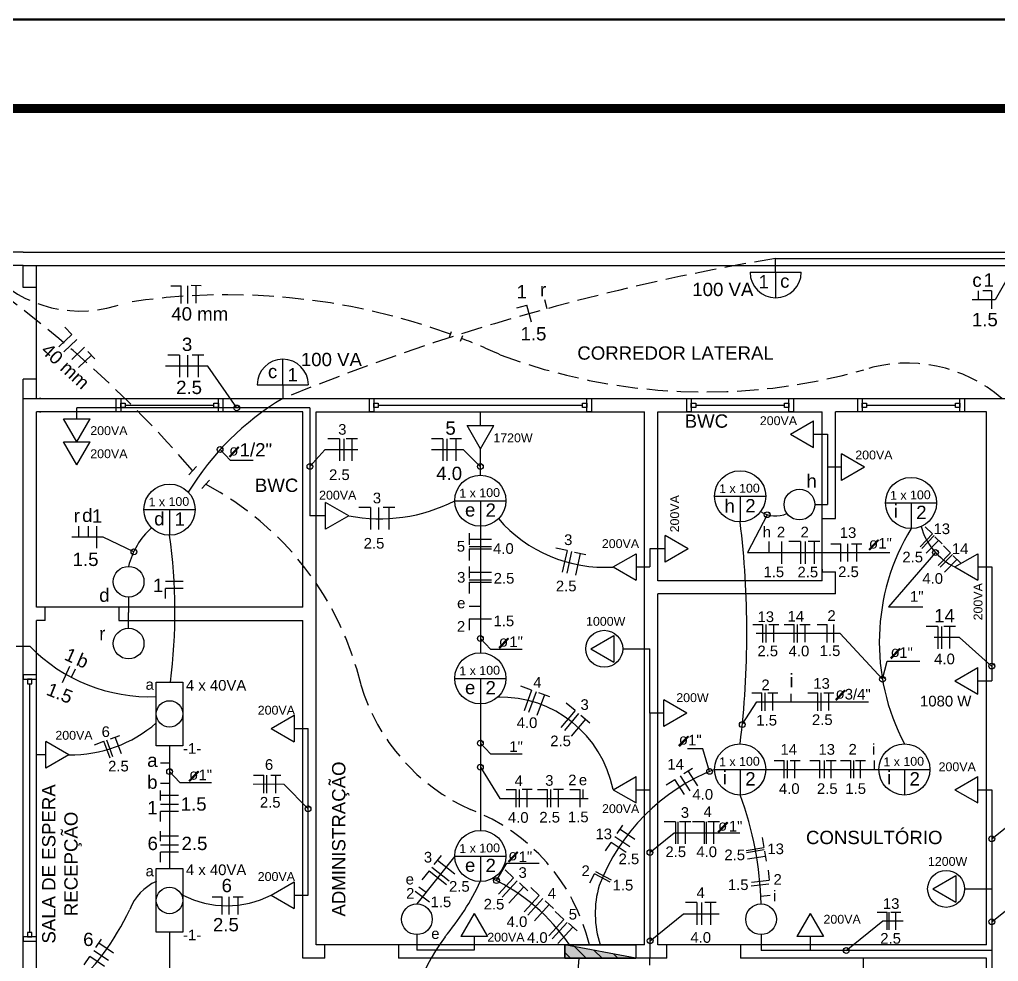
# Model space of a CAD drawing. Header units: millimetres. Extents: x 2676 to 2790, y 20 to 50.
# Drawn here: x 2757.02 to 2768.05, y 39.15 to 49.75 of the extents above; entities that cross this region are included whole.
import ezdxf

# ---------------------------------------------------------------- set-up
doc = ezdxf.new("R2010")
doc.units = ezdxf.units.MM
doc.linetypes.add('ACAD_ISO02W100', pattern=[15, 12, -3])
doc.layers.add('ARQ-FOLHA', color=7, linetype='Continuous', lineweight=50)
doc.layers.add('TESTE', color=6, linetype='Continuous', lineweight=25)
for name, color, linetype in [('BUILDING_ENVELOPE', 7, 'Continuous'), ('CIRCUITO 1', 3, 'Continuous'), ('CIRCUITO 2', 211, 'Continuous'), ('TOMADAS', 250, 'Continuous')]:
    doc.layers.add(name, color=color, linetype=linetype)
doc.styles.get("Standard").update_dxf_attribs({"font": 'arial.ttf', "height": 1.5})
pattern_1 = [(225, (-3.594, 1.3928), (2.0205576, -2.0205576), [])]

# ---------------------------------------------------------------- blocks, each defined once
blk = doc.blocks.new('FOLHA A3')
at = {"layer": 'ARQ-FOLHA'}
blk.add_line((420, 0), (0, 0), dxfattribs=at)
at = {"layer": 'ARQ-FOLHA', "const_width": 1}
blk.add_lwpolyline([(410, -10), (25, -10), (25, -287), (410, -287), (410, -10)], dxfattribs=at)
blk = doc.blocks.new('FI')
at = {"layer": 'TOMADAS', "lineweight": 20}
h = blk.add_hatch(color=30, dxfattribs=at)
h.dxf.hatch_style = 1
h.paths.add_polyline_path([(2744.671, 39.777), (2744.773, 39.886), (2744.765, 39.894), (2744.663, 39.786)])
at = {"layer": 'TOMADAS', "color": 30, "lineweight": 20}
for p, q in [((2744.663, 39.786), (2744.765, 39.894)), ((2744.671, 39.777), (2744.773, 39.886)), ((2744.765, 39.894), (2744.773, 39.886))]:
    blk.add_line(p, q, dxfattribs=at)
at = {"layer": 'CIRCUITO 1', "color": 30}
blk.add_text('o', height=0.12, dxfattribs=at).set_placement((2744.67, 39.797))

msp = doc.modelspace()

# ---------------------------------------------------------------- hatches: boundary and pattern name
h = msp.add_hatch(color=1)
h.dxf.hatch_style = 1
h.paths.add_polyline_path([(2763.963, 39.187), (2763.163, 39.337), (2763.163, 39.187)])
h = msp.add_hatch(color=1)
h.dxf.hatch_style = 1
h.paths.add_polyline_path([(2763.963, 39.187), (2763.163, 39.337), (2763.163, 39.187)])
h = msp.add_hatch(color=1)
h.dxf.hatch_style = 1
h.paths.add_polyline_path([(2763.963, 39.187), (2763.163, 39.337), (2763.163, 39.187)])
h = msp.add_hatch(color=1)
h.dxf.hatch_style = 1
h.paths.add_polyline_path([(2763.963, 39.187), (2763.163, 39.337), (2763.163, 39.187)])
msp.add_hatch(color=1).paths.add_polyline_path([(2763.963, 39.187), (2763.163, 39.337), (2763.163, 39.187)])
at = {"transparency": 33554687}
h = msp.add_hatch(dxfattribs=at)
h.set_pattern_fill('ANSI31', color=1, angle=270)
h.set_pattern_definition([(315, (2759.89263, 44.29036), (0.0883883, 0.0883883), [])])
h.paths.add_polyline_path([(2763.963, 39.187), (2763.163, 39.337), (2763.163, 39.187)])
at = {"layer": 'CIRCUITO 2'}
h = msp.add_hatch(dxfattribs=at)
h.set_pattern_fill('ANSI31', color=211, angle=270)
h.set_pattern_definition([(315, (2762.79991, 57.82021), (0.0883883, 0.0883883), [])])
h.paths.add_polyline_path([(2765.442, 44.213, 1), (2765.442, 44.148, 1)])
at = {"layer": 'TOMADAS'}
h = msp.add_hatch(dxfattribs=at)
h.set_pattern_fill('ANSI31', color=211, angle=270)
h.set_pattern_definition([(315, (2756.82626, 59.02191), (0.0883883, 0.0883883), [])])
h.paths.add_polyline_path([(2759.469, 45.414, 1), (2759.469, 45.349, 1)])
at = {"layer": 'TOMADAS', "linetype": 'Continuous', "transparency": 33554687}
h = msp.add_hatch(dxfattribs=at)
h.set_pattern_fill('ANSI31', color=1, scale=0.9, angle=-180)
h.set_pattern_definition(pattern_1)
h.paths.add_polyline_path([(2762.062, 45.183), (2762.212, 44.923), (2762.362, 45.183)])
at = {"layer": 'TOMADAS'}
h = msp.add_hatch(dxfattribs=at)
h.set_pattern_fill('ANSI31', color=211, angle=270)
h.set_pattern_definition([(315, (2756.63868, 58.55361), (0.0883883, 0.0883883), [])])
h.paths.add_polyline_path([(2759.281, 44.946, 1), (2759.281, 44.881, 1)])
h = msp.add_hatch(dxfattribs=at)
h.set_pattern_fill('ANSI31', color=211, angle=270)
h.set_pattern_definition([(315, (2757.65011, 58.36351), (0.0883883, 0.0883883), [])])
h.paths.add_polyline_path([(2760.293, 44.756, 1), (2760.293, 44.691, 1)])
h = msp.add_hatch(dxfattribs=at)
h.set_pattern_fill('ANSI31', color=211, angle=270)
h.set_pattern_definition([(315, (2759.56921, 58.36351), (0.0883883, 0.0883883), [])])
h.paths.add_polyline_path([(2762.212, 44.756, 1), (2762.212, 44.691, 1)])
h = msp.add_hatch(dxfattribs=at)
h.set_pattern_fill('ANSI31', color=211, angle=270)
h.set_pattern_definition([(315, (2755.66894, 57.4025), (0.0883883, 0.0883883), [])])
h.paths.add_polyline_path([(2758.311, 43.795, 1), (2758.311, 43.73, 1)])
h = msp.add_hatch(dxfattribs=at)
h.set_pattern_fill('ANSI31', color=211, angle=270)
h.set_pattern_definition([(315, (2764.69491, 57.39408), (0.0883883, 0.0883883), [])])
h.paths.add_polyline_path([(2767.337, 43.786, 1), (2767.337, 43.722, 1)])
h = msp.add_hatch(dxfattribs=at)
h.set_pattern_fill('ANSI31', color=211, angle=270)
h.set_pattern_definition([(315, (2759.56921, 56.42656), (0.0883883, 0.0883883), [])])
h.paths.add_polyline_path([(2762.212, 42.819, 1), (2762.212, 42.754, 1)])
at = {"layer": 'TOMADAS', "linetype": 'Continuous', "transparency": 33554687}
h = msp.add_hatch(dxfattribs=at)
h.set_pattern_fill('ANSI31', color=1, scale=0.9, angle=-180)
h.set_pattern_definition(pattern_1)
h.paths.add_polyline_path([(2767.815, 42.16), (2767.815, 42.46), (2767.556, 42.31)])
at = {"layer": 'TOMADAS'}
h = msp.add_hatch(dxfattribs=at)
h.set_pattern_fill('ANSI31', color=211, angle=270)
h.set_pattern_definition([(315, (2765.32852, 56.11574), (0.0883883, 0.0883883), [])])
h.paths.add_polyline_path([(2767.971, 42.508, 1), (2767.971, 42.443, 1)])
h = msp.add_hatch(dxfattribs=at)
h.set_pattern_fill('ANSI31', color=211, angle=270)
h.set_pattern_definition([(315, (2764.09731, 55.96754), (0.0883883, 0.0883883), [])])
h.paths.add_polyline_path([(2766.74, 42.36, 1), (2766.74, 42.295, 1)])
h = msp.add_hatch(dxfattribs=at)
h.set_pattern_fill('ANSI31', color=211, angle=270)
h.set_pattern_definition([(315, (2762.51821, 55.45598), (0.0883883, 0.0883883), [])])
h.paths.add_polyline_path([(2765.161, 41.848, 1), (2765.161, 41.783, 1)])
h = msp.add_hatch(dxfattribs=at)
h.set_pattern_fill('ANSI31', color=211, angle=270)
h.set_pattern_definition([(315, (2759.56921, 55.24724), (0.0883883, 0.0883883), [])])
h.paths.add_polyline_path([(2762.212, 41.64, 1), (2762.212, 41.575, 1)])
at = {"layer": 'TOMADAS', "linetype": 'Continuous', "transparency": 33554687}
h = msp.add_hatch(dxfattribs=at)
h.set_pattern_fill('ANSI31', color=4, angle=-90)
h.set_pattern_definition([(315, (2759.56921, 54.97761), (0.0883883, 0.0883883), [])])
h.paths.add_polyline_path([(2762.244, 41.337, 1), (2762.179, 41.337, 1)])
at = {"layer": 'TOMADAS'}
h = msp.add_hatch(dxfattribs=at)
h.set_pattern_fill('ANSI31', color=211, angle=270)
h.set_pattern_definition([(315, (2756.06921, 54.92749), (0.0883883, 0.0883883), [])])
h.paths.add_polyline_path([(2758.712, 41.32, 1), (2758.712, 41.255, 1)])
h = msp.add_hatch(dxfattribs=at)
h.set_pattern_fill('ANSI31', color=211, angle=270)
h.set_pattern_definition([(315, (2762.15055, 54.92974), (0.0883883, 0.0883883), [])])
h.paths.add_polyline_path([(2764.793, 41.322, 1), (2764.793, 41.257, 1)])
at = {"layer": 'TOMADAS', "linetype": 'Continuous', "transparency": 33554687}
h = msp.add_hatch(dxfattribs=at)
h.set_pattern_fill('ANSI31', color=4, angle=-90)
h.set_pattern_definition([(315, (2757.62911, 54.50832), (0.0883883, 0.0883883), [])])
h.paths.add_polyline_path([(2760.304, 40.868, 1), (2760.239, 40.868, 1)])
at = {"layer": 'TOMADAS'}
h = msp.add_hatch(dxfattribs=at)
h.set_pattern_fill('ANSI31', color=211, angle=270)
h.set_pattern_definition([(315, (2765.32852, 54.17088), (0.0883883, 0.0883883), [])])
h.paths.add_polyline_path([(2767.971, 40.563, 1), (2767.971, 40.498, 1)])
h = msp.add_hatch(dxfattribs=at)
h.set_pattern_fill('ANSI31', color=211, angle=270)
h.set_pattern_definition([(315, (2761.47852, 54.01672), (0.0883883, 0.0883883), [])])
h.paths.add_polyline_path([(2764.121, 40.409, 1), (2764.121, 40.344, 1)])
h = msp.add_hatch(dxfattribs=at)
h.set_pattern_fill('ANSI31', color=211, angle=270)
h.set_pattern_definition([(315, (2759.75191, 53.69993), (0.0883883, 0.0883883), [])])
h.paths.add_polyline_path([(2762.394, 40.092, 1), (2762.394, 40.027, 1)])
h = msp.add_hatch(dxfattribs=at)
h.set_pattern_fill('ANSI31', color=211, angle=270)
h.set_pattern_definition([(315, (2765.32852, 53.23703), (0.0883883, 0.0883883), [])])
h.paths.add_polyline_path([(2767.971, 39.629, 1), (2767.971, 39.564, 1)])
h = msp.add_hatch(dxfattribs=at)
h.set_pattern_fill('ANSI31', color=211, angle=270)
h.set_pattern_definition([(315, (2761.48104, 53.02329), (0.0883883, 0.0883883), [])])
h.paths.add_polyline_path([(2764.124, 39.416, 1), (2764.124, 39.351, 1)])
h = msp.add_hatch(dxfattribs=at)
h.set_pattern_fill('ANSI31', color=211, angle=270)
h.set_pattern_definition([(315, (2763.69061, 52.91306), (0.0883883, 0.0883883), [])])
h.paths.add_polyline_path([(2766.333, 39.305, 1), (2766.333, 39.24, 1)])

# ---------------------------------------------------------------- linework, layer by layer
for p, q in [((2757.062, 47.137), (2751.062, 47.137)), ((2757.062, 46.987), (2756.846, 46.987)), ((2757.062, 46.737), (2757.062, 46.987)), ((2757.212, 45.487), (2757.212, 46.987)), ((2757.212, 46.737), (2757.062, 46.737)), ((2757.062, 34.547), (2757.062, 45.707)), ((2757.212, 45.707), (2757.062, 45.707)), ((2757.212, 43.137), (2757.212, 45.337)), ((2760.212, 45.337), (2757.212, 45.337)), ((2758.212, 45.412), (2759.212, 45.412)), ((2760.212, 43.137), (2760.212, 45.337)), ((2760.362, 45.337), (2764.062, 45.337)), ((2761.062, 45.412), (2763.362, 45.412)), ((2764.212, 45.337), (2766.062, 45.337)), ((2764.637, 45.412), (2765.637, 45.412)), ((2766.562, 45.412), (2767.562, 45.412)), ((2766.061, 44.137), (2766.212, 44.138)), ((2766.062, 43.568), (2766.062, 43.537)), ((2766.062, 43.537), (2766.212, 43.537)), ((2757.311, 42.987), (2757.311, 43.137)), ((2758.141, 43.137), (2758.141, 42.987)), ((2757.212, 30.387), (2757.212, 42.987)), ((2758.141, 42.987), (2760.212, 42.987)), ((2757.137, 39.477), (2757.137, 42.277)), ((2760.461, 39.187), (2760.461, 39.337)), ((2761.291, 39.337), (2761.291, 39.187)), ((2763.963, 39.187), (2763.163, 39.337)), ((2763.163, 39.337), (2763.163, 39.187)), ((2764.311, 39.187), (2764.311, 39.337)), ((2765.141, 39.337), (2765.141, 39.187)), ((2763.163, 39.187), (2763.163, 39.187)), ((2763.163, 39.187), (2763.963, 39.187))]:
    msp.add_line(p, q)
for points in [[(2758.112, 45.487), (2758.162, 45.487), (2758.162, 45.337), (2758.112, 45.337)], [(2758.162, 45.437), (2758.212, 45.437), (2758.212, 45.387), (2758.162, 45.387)], [(2759.212, 45.437), (2759.262, 45.437), (2759.262, 45.387), (2759.212, 45.387)], [(2759.262, 45.487), (2759.312, 45.487), (2759.312, 45.337), (2759.262, 45.337)], [(2760.962, 45.487), (2761.012, 45.487), (2761.012, 45.337), (2760.962, 45.337)], [(2761.012, 45.437), (2761.062, 45.437), (2761.062, 45.387), (2761.012, 45.387)], [(2763.362, 45.437), (2763.412, 45.437), (2763.412, 45.387), (2763.362, 45.387)], [(2763.412, 45.487), (2763.462, 45.487), (2763.462, 45.337), (2763.412, 45.337)], [(2764.537, 45.487), (2764.587, 45.487), (2764.587, 45.337), (2764.537, 45.337)], [(2764.587, 45.437), (2764.637, 45.437), (2764.637, 45.387), (2764.587, 45.387)], [(2765.637, 45.437), (2765.687, 45.437), (2765.687, 45.387), (2765.637, 45.387)], [(2765.687, 45.487), (2765.737, 45.487), (2765.737, 45.337), (2765.687, 45.337)], [(2766.462, 45.487), (2766.512, 45.487), (2766.512, 45.337), (2766.462, 45.337)], [(2766.512, 45.437), (2766.562, 45.437), (2766.562, 45.387), (2766.512, 45.387)], [(2767.562, 45.437), (2767.612, 45.437), (2767.612, 45.387), (2767.562, 45.387)], [(2767.612, 45.487), (2767.662, 45.487), (2767.662, 45.337), (2767.612, 45.337)], [(2757.212, 42.327), (2757.212, 42.377), (2757.062, 42.377), (2757.062, 42.327)], [(2757.162, 42.277), (2757.162, 42.327), (2757.112, 42.327), (2757.112, 42.277)], [(2757.162, 39.427), (2757.162, 39.477), (2757.112, 39.477), (2757.112, 39.427)], [(2757.212, 39.377), (2757.212, 39.427), (2757.062, 39.427), (2757.062, 39.377)], [(2763.963, 39.337), (2763.963, 39.187), (2763.163, 39.187), (2763.163, 39.337)]]:
    msp.add_lwpolyline(points, close=True)
at = {"layer": 'BUILDING_ENVELOPE', "color": 7, "linetype": 'Continuous'}
for p, q in [((2757.062, 47.137), (2774.012, 47.137)), ((2757.062, 46.987), (2773.862, 46.987)), ((2757.062, 45.487), (2772.362, 45.487)), ((2757.262, 45.487), (2757.247, 45.487)), ((2757.247, 45.337), (2757.262, 45.337)), ((2760.362, 39.337), (2760.362, 45.337)), ((2764.062, 39.337), (2764.062, 45.337)), ((2764.212, 43.437), (2764.212, 45.337)), ((2766.062, 43.437), (2766.062, 45.337)), ((2766.212, 44.138), (2766.212, 45.337)), ((2767.912, 45.337), (2766.212, 45.337)), ((2767.912, 39.337), (2767.912, 45.337)), ((2766.062, 43.437), (2764.212, 43.437)), ((2766.212, 43.287), (2766.212, 43.537)), ((2764.212, 39.337), (2764.212, 43.287)), ((2766.212, 43.287), (2764.212, 43.287)), ((2760.212, 43.137), (2757.212, 43.137)), ((2757.311, 42.987), (2757.212, 42.987)), ((2760.212, 39.187), (2760.212, 42.987)), ((2764.062, 39.337), (2760.362, 39.337)), ((2767.912, 39.337), (2764.212, 39.337)), ((2760.461, 39.187), (2760.212, 39.187)), ((2764.311, 39.187), (2761.291, 39.187)), ((2767.912, 39.187), (2765.141, 39.187)), ((2767.912, 38.567), (2767.912, 39.187))]:
    msp.add_line(p, q, dxfattribs=at)
at = {"layer": 'CIRCUITO 1', "color": 240, "linetype": 'Continuous', "ltscale": 0.02}
for p, q in [((2765.537, 46.91), (2765.537, 47.065)), ((2765.537, 47.065), (2773.939, 47.065)), ((2757.668, 45.26), (2757.668, 45.382)), ((2760.293, 45.382), (2757.668, 45.382)), ((2760.293, 45.382), (2760.293, 44.168)), ((2762.212, 45.183), (2762.212, 45.337)), ((2765.965, 45.085), (2766.121, 45.085)), ((2766.121, 45.085), (2766.121, 44.294)), ((2762.212, 44.625), (2762.212, 44.923)), ((2766.277, 44.714), (2766.121, 44.714)), ((2765.979, 44.294), (2766.121, 44.294)), ((2760.469, 44.168), (2760.293, 44.168)), ((2762.212, 44.05), (2762.212, 42.625)), ((2764.121, 43.795), (2764.121, 43.591)), ((2764.292, 43.795), (2764.121, 43.795)), ((2763.965, 43.591), (2764.121, 43.591)), ((2767.815, 43.591), (2767.971, 43.591)), ((2756.984, 42.699), (2757.139, 42.699)), ((2763.815, 42.67), (2764.121, 42.67)), ((2764.121, 41.945), (2764.121, 42.67)), ((2762.212, 42.05), (2762.212, 40.625)), ((2764.121, 41.945), (2764.121, 39.723)), ((2764.277, 41.945), (2764.121, 41.945)), ((2760.116, 41.771), (2760.272, 41.771)), ((2760.272, 39.898), (2760.272, 41.771)), ((2758.712, 41.579), (2758.712, 40.196)), ((2757.319, 41.477), (2757.212, 41.477)), ((2765.424, 41.312), (2766.699, 41.312)), ((2763.965, 41.084), (2764.121, 41.084)), ((2767.815, 41.084), (2767.971, 41.084)), ((2761.924, 40.337), (2761.497, 39.798)), ((2760.116, 39.898), (2760.272, 39.898)), ((2764.121, 39.723), (2764.121, 39.187)), ((2758.712, 39.479), (2758.712, 38.096)), ((2761.497, 39.452), (2761.497, 39.277)), ((2762.143, 39.432), (2762.143, 39.277)), ((2765.373, 39.452), (2765.373, 39.273)), ((2765.926, 39.432), (2765.926, 39.273)), ((2762.143, 39.277), (2761.497, 39.277)), ((2767.971, 39.273), (2767.971, 38.872)), ((2764.121, 39.11), (2764.121, 39.187))]:
    msp.add_line(p, q, dxfattribs=at)
at = {"layer": 'CIRCUITO 1', "color": 15}
for p, q in [((2768.277, 47.065), (2768.008, 46.598)), ((2768.008, 46.598), (2767.751, 46.598)), ((2765.442, 44.18), (2765.22, 43.753)), ((2765.22, 43.753), (2766.823, 43.753))]:
    msp.add_line(p, q, dxfattribs=at)
at = {"layer": 'CIRCUITO 1', "color": 4}
for p, q in [((2765.249, 46.91), (2765.824, 46.91)), ((2765.537, 46.91), (2765.537, 46.623)), ((2759.987, 45.642), (2759.987, 45.93)), ((2759.699, 45.642), (2760.274, 45.642)), ((2758.424, 44.237), (2758.999, 44.237)), ((2758.712, 44.237), (2758.712, 43.95))]:
    msp.add_line(p, q, dxfattribs=at)
at = {"layer": 'CIRCUITO 1', "color": 7}
for p, q in [((2758.728, 46.758), (2758.841, 46.758)), ((2758.841, 46.556), (2758.841, 46.758)), ((2758.918, 46.556), (2758.918, 46.757)), ((2758.955, 46.763), (2759.069, 46.762)), ((2759.012, 46.561), (2759.012, 46.763)), ((2767.819, 46.7), (2767.819, 46.598)), ((2767.969, 46.699), (2767.872, 46.699)), ((2767.969, 46.699), (2767.969, 46.498)), ((2762.624, 46.509), (2762.734, 46.54)), ((2762.787, 46.346), (2762.734, 46.54)), ((2762.965, 46.499), (2762.938, 46.597)), ((2757.467, 46.07), (2757.612, 46.209)), ((2757.533, 46.291), (2757.612, 46.209)), ((2757.521, 46.014), (2757.666, 46.154)), ((2757.61, 45.926), (2757.755, 46.066)), ((2757.687, 45.836), (2757.832, 45.976)), ((2757.793, 46.017), (2757.871, 45.935)), ((2759.987, 45.642), (2759.987, 45.487)), ((2767.222, 44.043), (2767.303, 43.964)), ((2767.163, 43.819), (2767.303, 43.964)), ((2767.184, 43.801), (2767.324, 43.945)), ((2767.232, 43.746), (2767.372, 43.89)), ((2767.331, 43.93), (2767.413, 43.851)), ((2766.158, 43.853), (2766.271, 43.853)), ((2766.271, 43.652), (2766.271, 43.853)), ((2766.349, 43.652), (2766.349, 43.853)), ((2766.393, 43.853), (2766.506, 43.853)), ((2766.45, 43.652), (2766.45, 43.853)), ((2767.427, 43.83), (2767.508, 43.751)), ((2767.368, 43.607), (2767.508, 43.751)), ((2767.389, 43.588), (2767.53, 43.733)), ((2767.437, 43.533), (2767.577, 43.677)), ((2767.536, 43.717), (2767.618, 43.638)), ((2758.867, 43.426), (2758.665, 43.426)), ((2758.867, 43.349), (2758.665, 43.349)), ((2758.665, 43.235), (2758.665, 43.349)), ((2758.251, 43.252), (2758.251, 43.077)), ((2762.212, 43.145), (2762.087, 43.145)), ((2758.251, 42.902), (2758.251, 43.077)), ((2765.28, 42.943), (2765.394, 42.943)), ((2765.394, 42.742), (2765.394, 42.943)), ((2765.431, 42.742), (2765.431, 42.943)), ((2765.459, 42.945), (2765.573, 42.945)), ((2765.516, 42.744), (2765.516, 42.945)), ((2765.632, 42.943), (2765.746, 42.943)), ((2765.746, 42.742), (2765.746, 42.943)), ((2765.783, 42.742), (2765.783, 42.943)), ((2765.811, 42.945), (2765.925, 42.945)), ((2765.868, 42.744), (2765.868, 42.945)), ((2766.003, 42.943), (2766.117, 42.943)), ((2766.117, 42.742), (2766.117, 42.943)), ((2766.194, 42.742), (2766.194, 42.943)), ((2757.508, 42.29), (2757.588, 42.474)), ((2757.609, 42.349), (2757.651, 42.446)), ((2765.269, 42.173), (2765.382, 42.173)), ((2765.382, 41.972), (2765.382, 42.173)), ((2765.419, 41.972), (2765.419, 42.173)), ((2765.448, 42.175), (2765.561, 42.175)), ((2765.504, 41.974), (2765.504, 42.175)), ((2765.712, 42.072), (2765.712, 42.164)), ((2765.901, 42.173), (2766.014, 42.173)), ((2766.014, 41.972), (2766.014, 42.173)), ((2766.051, 41.972), (2766.051, 42.173)), ((2766.08, 42.175), (2766.193, 42.175)), ((2766.136, 41.974), (2766.136, 42.175)), ((2758.046, 41.656), (2758.153, 41.695)), ((2758.169, 41.487), (2758.1, 41.676)), ((2757.866, 41.589), (2757.973, 41.629)), ((2758.043, 41.44), (2757.973, 41.629)), ((2758.075, 41.452), (2758.005, 41.641)), ((2758.712, 41.382), (2758.611, 41.382)), ((2765.52, 41.413), (2765.634, 41.413)), ((2765.634, 41.212), (2765.634, 41.413)), ((2765.669, 41.212), (2765.669, 41.413)), ((2765.699, 41.413), (2765.812, 41.413)), ((2765.755, 41.212), (2765.755, 41.413)), ((2765.922, 41.413), (2766.036, 41.413)), ((2766.036, 41.212), (2766.036, 41.413)), ((2766.087, 41.212), (2766.087, 41.413)), ((2766.105, 41.413), (2766.218, 41.413)), ((2766.162, 41.212), (2766.162, 41.413)), ((2766.269, 41.413), (2766.383, 41.413)), ((2766.383, 41.212), (2766.383, 41.413)), ((2766.418, 41.212), (2766.418, 41.413)), ((2766.436, 41.413), (2766.55, 41.413)), ((2766.493, 41.212), (2766.493, 41.413)), ((2766.651, 41.312), (2766.651, 41.413)), ((2759.659, 41.248), (2759.773, 41.248)), ((2759.773, 41.046), (2759.773, 41.248)), ((2759.807, 41.046), (2759.807, 41.248)), ((2759.851, 41.248), (2759.965, 41.248)), ((2759.908, 41.046), (2759.908, 41.248)), ((2764.575, 41.072), (2764.467, 41.241)), ((2764.504, 41.265), (2764.6, 41.326)), ((2764.66, 41.126), (2764.552, 41.296)), ((2758.712, 41.152), (2758.611, 41.152)), ((2764.306, 41.139), (2764.402, 41.2)), ((2764.51, 41.03), (2764.402, 41.2)), ((2758.611, 40.961), (2758.611, 41.075)), ((2758.812, 41.018), (2758.611, 41.018)), ((2762.503, 41.087), (2762.616, 41.087)), ((2762.616, 40.886), (2762.616, 41.087)), ((2762.653, 40.886), (2762.653, 41.087)), ((2762.682, 41.089), (2762.795, 41.089)), ((2762.739, 40.888), (2762.739, 41.089)), ((2762.855, 41.087), (2762.968, 41.087)), ((2762.968, 40.886), (2762.968, 41.087)), ((2763.005, 40.886), (2763.005, 41.087)), ((2763.034, 41.089), (2763.147, 41.089)), ((2763.09, 40.888), (2763.09, 41.089)), ((2763.22, 41.087), (2763.334, 41.087)), ((2763.334, 40.886), (2763.334, 41.087)), ((2763.371, 40.986), (2763.371, 41.087)), ((2758.812, 40.917), (2758.611, 40.917)), ((2758.812, 40.84), (2758.611, 40.84)), ((2758.611, 40.726), (2758.611, 40.84)), ((2763.753, 40.589), (2763.817, 40.683)), ((2758.611, 40.503), (2758.611, 40.617)), ((2763.952, 40.523), (2763.785, 40.636)), ((2758.812, 40.56), (2758.611, 40.56)), ((2758.812, 40.459), (2758.611, 40.459)), ((2763.622, 40.394), (2763.685, 40.488)), ((2763.852, 40.376), (2763.685, 40.488)), ((2763.895, 40.44), (2763.728, 40.552)), ((2765.387, 40.544), (2765.405, 40.432)), ((2758.812, 40.382), (2758.611, 40.382)), ((2758.611, 40.268), (2758.611, 40.382)), ((2765.206, 40.4), (2765.405, 40.432)), ((2765.21, 40.378), (2765.408, 40.41)), ((2765.411, 40.392), (2765.429, 40.28)), ((2765.221, 40.304), (2765.42, 40.336)), ((2763.444, 40.037), (2763.497, 40.137)), ((2763.675, 40.041), (2763.497, 40.137)), ((2763.69, 40.064), (2763.513, 40.159)), ((2765.453, 40.176), (2765.466, 40.064)), ((2765.262, 40.003), (2765.462, 40.024)), ((2765.265, 40.042), (2765.466, 40.064)), ((2761.641, 39.818), (2761.479, 39.936)), ((2761.6, 39.927), (2761.518, 39.987)), ((2759.192, 39.878), (2759.306, 39.878)), ((2759.306, 39.677), (2759.306, 39.878)), ((2759.383, 39.677), (2759.383, 39.878)), ((2759.427, 39.878), (2759.54, 39.878)), ((2759.484, 39.677), (2759.484, 39.878)), ((2765.37, 39.884), (2765.477, 39.896)), ((2766.68, 39.706), (2766.793, 39.706)), ((2766.793, 39.505), (2766.793, 39.706)), ((2766.815, 39.505), (2766.815, 39.706)), ((2766.833, 39.706), (2766.947, 39.706)), ((2766.89, 39.505), (2766.89, 39.706)), ((2757.883, 39.308), (2757.946, 39.402)), ((2758.081, 39.242), (2757.915, 39.355)), ((2758.025, 39.159), (2757.858, 39.271)), ((2757.751, 39.113), (2757.815, 39.207)), ((2757.981, 39.095), (2757.815, 39.207))]:
    msp.add_line(p, q, dxfattribs=at)
at = {"layer": 'CIRCUITO 1', "color": 40, "linetype": 'ACAD_ISO02W100', "ltscale": 0.02}
for p, q in [((2761.863, 46.18), (2761.886, 46.244)), ((2761.989, 46.132), (2762.013, 46.197)), ((2758.928, 44.629), (2759.016, 44.722)), ((2759.074, 44.475), (2759.162, 44.567))]:
    msp.add_line(p, q, dxfattribs=at)
at = {"layer": 'CIRCUITO 1', "color": 6, "linetype": 'Continuous', "ltscale": 0.02}
msp.add_line((2767.815, 42.31), (2767.971, 42.31), dxfattribs=at)
at = {"layer": 'CIRCUITO 1', "color": 240, "linetype": 'Continuous', "ltscale": 0.02}
for points in [[(2767.971, 43.591), (2767.971, 42.31)], [(2767.971, 41.084), (2767.971, 39.273), (2765.373, 39.273)]]:
    msp.add_lwpolyline(points, dxfattribs=at)
at = {"layer": 'CIRCUITO 1', "color": 4}
for centre, radius in [((2758.712, 44.237), 0.288), ((2758.251, 43.425), 0.173), ((2758.251, 42.729), 0.173)]:
    msp.add_circle(centre, radius, dxfattribs=at)
at = {"layer": 'CIRCUITO 1', "color": 40, "linetype": 'ACAD_ISO02W100', "ltscale": 0.02}
for centre, radius, start, end in [((2749.188, 36.277), 12.894, 40.6461, 55.7216), ((2757.708, 47.876), 1.404, 222.3161, 290.9407), ((2759.362, 39.333), 7.323, 69.9398, 99.0571), ((2759.362, 39.333), 7.323, 65.1973, 68.8805), ((2764.741, 52.108), 6.547, 249.3716, 285.8513), ((2767.019, 44.259), 1.627, 49.0485, 107.5189), ((2757.501, 41.462), 3.461, 13.3841, 62.1354), ((2763.013, 42.908), 2.241, 196.7364, 245.9928), ((2761.324, 38.829), 2.176, 13.5235, 69.0511)]:
    msp.add_arc(centre, radius, start, end, dxfattribs=at)
at = {"layer": 'CIRCUITO 1', "color": 4}
for centre, start, end in [((2765.537, 46.91), 180, 0), ((2759.987, 45.642), 0, 180)]:
    msp.add_arc(centre, 0.288, start, end, dxfattribs=at)
at = {"layer": 'CIRCUITO 1', "color": 240, "linetype": 'Continuous', "ltscale": 0.02}
for centre, radius, start, end in [((2761.538, 42.86), 3.051, 120.5597, 148.9788), ((2761.081, 45.981), 1.847, 259.0128, 297.1499), ((2765.536, 44.472), 0.307, 236.6431, 294.7088), ((2763.611, 45.167), 1.579, 220.799, 273.4324), ((2754.883, 42.85), 10.33, 353.0502, 6.9498), ((2759.091, 43.394), 0.865, 132.3361, 166.3861), ((2769.168, 42.746), 2.464, 148.739, 207.7178), ((2767.869, 44.238), 0.719, 195.2776, 244.1443), ((2752.599, 43.087), 6.173, 352.6335, 8.0308), ((2758.489, 44.016), 1.886, 224.2971, 272.2666), ((2762.439, 40.834), 1.292, 11.1802, 91.4712), ((2757.602, 42.941), 1.464, 269.0932, 311.0245), ((2765.685, 39.184), 2.287, 111.44, 158.9247), ((2761.668, 39.721), 3.706, 1.1925, 20.6021), ((2758.793, 39.534), 0.566, 113.9488, 159.2758), ((2759.631, 41.262), 2.851, 319.9402, 334.8409), ((2761.39, 38.086), 2.214, 34.4039, 64.4065), ((2764.626, 39.69), 1.121, 163.6414, 198.3536), ((2759.358, 40.863), 1.086, 242.7352, 297.3034), ((2755.568, 41.016), 2.985, 312.3582, 334.564), ((2763.447, 38.193), 2.047, 142.9233, 185.1858), ((2764.758, 38.986), 1.45, 172.0089, 229.8149)]:
    msp.add_arc(centre, radius, start, end, dxfattribs=at)
at = {"layer": 'CIRCUITO 2', "color": 4}
for p, q in [((2761.924, 44.337), (2762.499, 44.337)), ((2762.212, 44.337), (2762.212, 44.05)), ((2764.849, 44.387), (2765.424, 44.387)), ((2766.774, 44.312), (2767.349, 44.312)), ((2767.062, 44.312), (2767.062, 44.025)), ((2761.924, 42.337), (2762.499, 42.337)), ((2762.212, 42.337), (2762.212, 42.05)), ((2764.849, 41.312), (2765.424, 41.312)), ((2765.137, 41.312), (2765.137, 41.025)), ((2766.699, 41.312), (2767.274, 41.312)), ((2766.987, 41.312), (2766.987, 41.025)), ((2761.924, 40.337), (2762.499, 40.337)), ((2762.212, 40.337), (2762.212, 40.05))]:
    msp.add_line(p, q, dxfattribs=at)
at = {"layer": 'CIRCUITO 2', "color": 7}
msp.add_line((2765.137, 44.387), (2765.137, 44.1), dxfattribs=at)
at = {"layer": 'CIRCUITO 2', "color": 4}
for centre, radius in [((2765.137, 44.387), 0.288), ((2762.212, 44.337), 0.288), ((2767.062, 44.312), 0.288), ((2762.212, 42.337), 0.288), ((2765.137, 41.312), 0.288), ((2766.987, 41.312), 0.288), ((2762.212, 40.337), 0.288), ((2761.497, 39.625), 0.173), ((2765.373, 39.625), 0.173)]:
    msp.add_circle(centre, radius, dxfattribs=at)
at = {"layer": 'CIRCUITO 2', "color": 7}
msp.add_circle((2765.805, 44.294), 0.173, dxfattribs=at)
at = {"layer": 'CIRCUITO 2', "color": 211}
msp.add_circle((2765.442, 44.18), 0.0325, dxfattribs=at)
at = {"layer": 'TESTE', "color": 240, "linetype": 'ACAD_ISO02W100', "ltscale": 0.02}
msp.add_arc((2769.825, 21.423), 25.998, 99.4936, 112.2357, dxfattribs=at)
at = {"layer": 'TOMADAS', "color": 7}
for p, q in [((2758.824, 45.977), (2758.694, 45.977)), ((2758.824, 45.977), (2758.824, 45.727)), ((2758.913, 45.977), (2758.913, 45.727)), ((2759.098, 45.977), (2758.968, 45.977)), ((2759.033, 45.977), (2759.033, 45.728)), ((2760.626, 45.034), (2760.495, 45.034)), ((2760.626, 45.034), (2760.626, 44.785)), ((2760.674, 45.034), (2760.674, 44.785)), ((2760.83, 45.034), (2760.7, 45.034)), ((2760.765, 45.034), (2760.765, 44.785)), ((2761.791, 45.034), (2761.661, 45.034)), ((2761.791, 45.034), (2761.791, 44.785)), ((2761.833, 45.034), (2761.833, 44.785)), ((2761.999, 45.034), (2761.868, 45.034)), ((2761.934, 45.034), (2761.934, 44.785)), ((2760.974, 44.262), (2760.844, 44.262)), ((2760.974, 44.262), (2760.974, 44.012)), ((2761.064, 44.262), (2761.064, 44.012)), ((2761.248, 44.262), (2761.118, 44.262)), ((2761.183, 44.262), (2761.183, 44.012)), ((2757.687, 44.051), (2757.687, 43.926)), ((2757.795, 44.051), (2757.795, 43.926)), ((2757.888, 44.051), (2757.888, 43.802)), ((2762.087, 43.972), (2762.087, 43.841)), ((2762.087, 43.906), (2762.336, 43.906)), ((2765.459, 43.878), (2765.459, 43.753)), ((2765.602, 43.878), (2765.602, 43.628)), ((2765.817, 43.878), (2765.686, 43.878)), ((2765.817, 43.878), (2765.817, 43.628)), ((2765.869, 43.878), (2765.869, 43.628)), ((2766.035, 43.878), (2765.904, 43.878)), ((2765.97, 43.878), (2765.97, 43.628)), ((2762.087, 43.821), (2762.337, 43.821)), ((2762.087, 43.796), (2762.087, 43.665)), ((2762.087, 43.796), (2762.337, 43.796)), ((2763.188, 43.775), (2763.061, 43.804)), ((2763.188, 43.775), (2763.133, 43.532)), ((2763.239, 43.764), (2763.185, 43.52)), ((2763.401, 43.728), (2763.273, 43.756)), ((2763.337, 43.742), (2763.282, 43.499)), ((2762.087, 43.597), (2762.087, 43.466)), ((2762.087, 43.532), (2762.336, 43.532)), ((2762.087, 43.446), (2762.337, 43.446)), ((2762.087, 43.421), (2762.087, 43.291)), ((2762.087, 43.421), (2762.337, 43.421)), ((2762.087, 43.008), (2762.087, 42.878)), ((2762.087, 43.008), (2762.337, 43.008)), ((2767.362, 42.921), (2767.232, 42.921)), ((2767.362, 42.921), (2767.362, 42.671)), ((2767.406, 42.921), (2767.406, 42.671)), ((2767.561, 42.921), (2767.431, 42.921)), ((2767.496, 42.921), (2767.496, 42.672)), ((2762.789, 42.205), (2762.666, 42.25)), ((2762.789, 42.205), (2762.704, 41.971)), ((2762.839, 42.187), (2762.754, 41.953)), ((2762.933, 42.153), (2762.848, 41.919)), ((2762.994, 42.131), (2762.872, 42.176)), ((2763.278, 41.974), (2763.178, 42.058)), ((2763.278, 41.974), (2763.117, 41.783)), ((2763.318, 41.94), (2763.158, 41.749)), ((2763.445, 41.834), (2763.345, 41.918)), ((2763.395, 41.876), (2763.235, 41.685)), ((2764.411, 40.723), (2764.28, 40.723)), ((2764.411, 40.723), (2764.411, 40.474)), ((2764.435, 40.723), (2764.435, 40.474)), ((2764.583, 40.723), (2764.453, 40.723)), ((2764.518, 40.723), (2764.518, 40.474)), ((2764.731, 40.723), (2764.6, 40.723)), ((2764.731, 40.723), (2764.731, 40.474)), ((2764.755, 40.723), (2764.755, 40.474)), ((2764.903, 40.723), (2764.772, 40.723)), ((2764.838, 40.723), (2764.838, 40.474)), ((2761.769, 40.342), (2761.688, 40.24)), ((2761.728, 40.291), (2761.924, 40.137)), ((2761.634, 40.171), (2761.553, 40.069)), ((2761.634, 40.171), (2761.829, 40.017)), ((2761.666, 40.213), (2761.862, 40.058)), ((2762.587, 40.093), (2762.491, 40.181)), ((2762.587, 40.093), (2762.418, 39.909)), ((2762.626, 40.057), (2762.457, 39.873)), ((2762.748, 39.945), (2762.652, 40.034)), ((2762.7, 39.989), (2762.531, 39.806)), ((2762.875, 39.893), (2762.779, 39.981)), ((2762.875, 39.893), (2762.707, 39.709)), ((2762.914, 39.857), (2762.746, 39.673)), ((2763.036, 39.746), (2762.94, 39.834)), ((2764.651, 39.812), (2764.521, 39.812)), ((2764.651, 39.812), (2764.651, 39.563)), ((2764.704, 39.812), (2764.704, 39.563)), ((2764.869, 39.813), (2764.739, 39.813)), ((2764.804, 39.813), (2764.804, 39.563)), ((2762.988, 39.79), (2762.82, 39.606)), ((2763.152, 39.624), (2763.056, 39.712)), ((2763.152, 39.624), (2762.983, 39.44)), ((2763.191, 39.588), (2763.022, 39.404)), ((2763.301, 39.493), (2763.204, 39.581)), ((2763.252, 39.537), (2763.084, 39.353))]:
    msp.add_line(p, q, dxfattribs=at)
at = {"layer": 'TOMADAS', "color": 15}
for p, q in [((2759.142, 45.852), (2758.668, 45.852)), ((2759.469, 45.382), (2759.142, 45.852)), ((2759.281, 44.914), (2759.396, 44.792)), ((2760.293, 44.723), (2760.46, 44.909)), ((2760.832, 44.909), (2760.46, 44.909)), ((2762.021, 44.909), (2761.66, 44.909)), ((2762.209, 44.724), (2762.021, 44.909)), ((2759.396, 44.792), (2759.653, 44.792)), ((2757.963, 43.926), (2757.613, 43.926)), ((2758.309, 43.763), (2757.963, 43.926)), ((2767.337, 43.754), (2766.808, 43.144)), ((2766.808, 43.144), (2767.196, 43.144)), ((2762.212, 42.786), (2762.327, 42.665)), ((2766.265, 42.842), (2765.318, 42.842)), ((2766.74, 42.327), (2766.265, 42.842)), ((2767.609, 42.796), (2767.322, 42.796)), ((2767.969, 42.476), (2767.609, 42.796)), ((2762.327, 42.665), (2762.683, 42.665)), ((2766.74, 42.327), (2766.793, 42.529)), ((2766.793, 42.529), (2767.161, 42.529)), ((2765.161, 41.816), (2765.327, 42.072)), ((2765.327, 42.072), (2766.584, 42.072)), ((2762.212, 41.607), (2762.327, 41.486)), ((2762.327, 41.486), (2762.683, 41.486)), ((2764.716, 41.545), (2764.543, 41.545)), ((2764.793, 41.29), (2764.716, 41.545)), ((2762.212, 41.337), (2762.433, 40.986)), ((2758.712, 41.287), (2758.827, 41.166)), ((2758.827, 41.166), (2759.183, 41.166)), ((2762.433, 40.986), (2763.425, 40.986)), ((2767.971, 40.531), (2768.383, 40.864)), ((2764.121, 40.377), (2764.395, 40.598)), ((2764.395, 40.598), (2765.134, 40.598)), ((2762.394, 40.06), (2762.509, 40.256)), ((2762.509, 40.256), (2762.874, 40.256)), ((2767.971, 39.597), (2768.383, 39.93)), ((2764.124, 39.383), (2764.5, 39.688)), ((2764.5, 39.688), (2764.902, 39.688)), ((2766.333, 39.273), (2766.745, 39.606)), ((2766.745, 39.606), (2766.973, 39.606))]:
    msp.add_line(p, q, dxfattribs=at)
at = {"layer": 'TOMADAS', "color": 4, "linetype": 'Continuous'}
for p, q in [((2757.518, 45.26), (2757.818, 45.26)), ((2757.668, 45), (2757.518, 45.26)), ((2757.668, 45), (2757.818, 45.26)), ((2765.706, 45.085), (2765.965, 45.235)), ((2765.965, 44.935), (2765.965, 45.235)), ((2762.062, 45.183), (2762.362, 45.183)), ((2762.212, 44.923), (2762.062, 45.183)), ((2762.212, 44.923), (2762.362, 45.183)), ((2765.706, 45.085), (2765.965, 44.935)), ((2757.518, 45), (2757.818, 45)), ((2757.668, 44.74), (2757.518, 45)), ((2757.668, 44.74), (2757.818, 45)), ((2766.277, 44.564), (2766.277, 44.864)), ((2766.536, 44.714), (2766.277, 44.864)), ((2766.536, 44.714), (2766.277, 44.564)), ((2760.469, 44.018), (2760.469, 44.318)), ((2760.729, 44.168), (2760.469, 44.318)), ((2760.729, 44.168), (2760.469, 44.018)), ((2764.292, 43.645), (2764.292, 43.945)), ((2764.552, 43.795), (2764.292, 43.945)), ((2764.552, 43.795), (2764.292, 43.645)), ((2763.706, 43.591), (2763.965, 43.741)), ((2763.965, 43.741), (2763.965, 43.441)), ((2767.556, 43.591), (2767.815, 43.741)), ((2767.815, 43.741), (2767.815, 43.441)), ((2763.706, 43.591), (2763.965, 43.441)), ((2767.556, 43.591), (2767.815, 43.441)), ((2763.456, 42.67), (2763.716, 42.82)), ((2763.716, 42.82), (2763.716, 42.52)), ((2763.456, 42.67), (2763.716, 42.52)), ((2767.556, 42.31), (2767.815, 42.46)), ((2767.815, 42.16), (2767.815, 42.46)), ((2767.556, 42.31), (2767.815, 42.16)), ((2764.277, 41.795), (2764.277, 42.095)), ((2764.536, 41.945), (2764.277, 42.095)), ((2759.856, 41.771), (2760.116, 41.921)), ((2760.116, 41.921), (2760.116, 41.621)), ((2764.536, 41.945), (2764.277, 41.795)), ((2759.856, 41.771), (2760.116, 41.621)), ((2757.319, 41.327), (2757.319, 41.627)), ((2757.579, 41.477), (2757.319, 41.627)), ((2757.579, 41.477), (2757.319, 41.327)), ((2763.706, 41.084), (2763.965, 41.234)), ((2763.965, 40.934), (2763.965, 41.234)), ((2767.556, 41.084), (2767.815, 41.234)), ((2767.815, 40.934), (2767.815, 41.234)), ((2763.706, 41.084), (2763.965, 40.934)), ((2767.556, 41.084), (2767.815, 40.934)), ((2759.856, 39.898), (2760.116, 40.048)), ((2760.116, 40.048), (2760.116, 39.748)), ((2767.306, 39.967), (2767.566, 40.117)), ((2767.566, 40.117), (2767.566, 39.817)), ((2767.306, 39.967), (2767.566, 39.817)), ((2759.856, 39.898), (2760.116, 39.748)), ((2762.143, 39.691), (2761.993, 39.432)), ((2762.143, 39.691), (2762.293, 39.432)), ((2765.926, 39.691), (2765.776, 39.432)), ((2765.926, 39.691), (2766.076, 39.432)), ((2762.293, 39.432), (2761.993, 39.432)), ((2766.076, 39.432), (2765.776, 39.432)), ((2766.526, 39.033), (2766.526, 39.187))]:
    msp.add_line(p, q, dxfattribs=at)
at = {"layer": 'TOMADAS', "color": 15, "lineweight": 20}
for p, q in [((2760, 41.147), (2759.653, 41.147)), ((2760.272, 40.868), (2760, 41.147))]:
    msp.add_line(p, q, dxfattribs=at)
at = {"layer": 'TOMADAS', "color": 4, "linetype": 'Continuous', "ltscale": 0.02}
msp.add_line((2767.665, 39.967), (2767.971, 39.967), dxfattribs=at)
at = {"layer": 'TOMADAS', "color": 4}
for points in [[(2758.563, 41.579), (2758.563, 42.296), (2758.86, 42.296), (2758.86, 41.579)], [(2758.563, 39.479), (2758.563, 40.196), (2758.86, 40.196), (2758.86, 39.479)]]:
    msp.add_lwpolyline(points, close=True, dxfattribs=at)
at = {"layer": 'TOMADAS', "color": 211}
for centre in [(2759.469, 45.382), (2759.281, 44.914), (2760.293, 44.723), (2762.212, 44.723), (2758.311, 43.762), (2767.337, 43.754), (2762.212, 42.786), (2767.971, 42.476), (2766.74, 42.327), (2765.161, 41.816), (2762.212, 41.607), (2758.712, 41.287), (2764.793, 41.29), (2767.971, 40.531), (2764.121, 40.377), (2762.394, 40.06), (2767.971, 39.597), (2764.124, 39.383), (2766.333, 39.273)]:
    msp.add_circle(centre, 0.0325, dxfattribs=at)
at = {"layer": 'TOMADAS', "color": 4}
for centre, radius in [((2763.607, 42.67), 0.208), ((2758.712, 41.937), 0.149), ((2767.457, 39.967), 0.208), ((2758.712, 39.837), 0.149)]:
    msp.add_circle(centre, radius, dxfattribs=at)
at = {"layer": 'TOMADAS', "color": 4, "linetype": 'Continuous'}
for centre in [(2762.212, 41.337), (2760.272, 40.868)]:
    msp.add_circle(centre, 0.0325, dxfattribs=at)

# ---------------------------------------------------------------- block references
at = {"layer": 'ARQ-FOLHA', "xscale": 0.1, "yscale": 0.1, "zscale": 0.1}
msp.add_blockref('FOLHA A3', (2747.749, 49.754), dxfattribs=at)
at = {"layer": 'TOMADAS', "color": 6, "lineweight": 20}
for p in [(14.719, 5.049), (17.756, 2.897), (14.267, 1.399)]:
    msp.add_blockref('FI', p, dxfattribs=at)
at = {"layer": 'TOMADAS', "color": 30, "lineweight": 20}
for p in [(21.922, 4.002), (22.167, 2.781), (21.547, 2.312), (19.782, 1.794), (20.224, 0.825), (17.862, 0.491)]:
    msp.add_blockref('FI', p, dxfattribs=at)

# ---------------------------------------------------------------- texts
for s, height, p in [('c', 0.15, (2767.752, 46.745)), ('1', 0.15, (2767.879, 46.747)), ('1.5', 0.15, (2767.747, 46.301)), ('r', 0.15, (2757.632, 44.094)), ('d', 0.15, (2757.728, 44.098)), ('1', 0.15, (2757.837, 44.089)), ('h', 0.12, (2765.392, 43.925)), ('2', 0.12, (2765.551, 43.924)), ('1.5', 0.15, (2757.621, 43.602)), ('1.5', 0.12, (2765.4, 43.476)), ('2.5', 0.12, (2765.783, 43.474)), ('1', 0.15, (2758.524, 43.309))]:
    msp.add_text(s, height=height).set_placement(p)
at = {"color": 1}
for s, height, p in [('2', 0.12, (2765.818, 43.924)), ('14', 0.15, (2767.322, 42.968)), ('4.0', 0.12, (2767.322, 42.496))]:
    msp.add_text(s, height=height, dxfattribs=at).set_placement(p)
msp.add_text('1.5', height=0.15, rotation=338.1502).set_placement((2757.313, 42.156))
at = {"color": 15}
for s, p in [('6', (2757.947, 41.677)), ('2.5', (2758.02, 41.289)), ('6', (2759.786, 41.307)), ('2.5', (2759.729, 40.882))]:
    msp.add_text(s, height=0.12, dxfattribs=at).set_placement(p)
at = {"layer": 'ARQ-FOLHA'}
for s, p in [('40 mm', (2758.732, 46.366)), ('CORREDOR LATERAL', (2763.304, 45.925)), ('BWC', (2764.513, 45.159)), ('BWC', (2759.673, 44.436)), ('CONSULTÓRIO', (2765.879, 40.471))]:
    msp.add_text(s, height=0.15, dxfattribs=at).set_placement(p)
for s, rotation, p in [('40 mm', 317.1669, (2757.255, 46.015)), ('ADMINISTRAÇÃO', 90, (2760.692, 39.655))]:
    msp.add_text(s, height=0.15, rotation=rotation, dxfattribs=at).set_placement(p)
at = {"layer": 'ARQ-FOLHA', "insert": (2757.277, 39.312), "char_height": 0.15, "attachment_point": 1, "rotation": 90}
msp.add_mtext_dynamic_manual_height_columns('\\pxqc;SALA DE ESPERA \\PRECEPÇÃO', width=1.87235, gutter_width=7.5, heights=[0], dxfattribs=at)
at = {"layer": 'CIRCUITO 1', "color": 4}
for s, p in [('1', (2765.344, 46.727)), ('c', (2765.588, 46.735)), ('c', (2759.82, 45.717)), ('1', (2760.04, 45.681)), ('2', (2765.195, 44.206)), ('d', (2758.539, 44.059)), ('1', (2758.77, 44.056)), ('2', (2762.27, 44.156)), ('2', (2767.12, 44.131)), ('2', (2762.27, 42.156)), ('2', (2765.195, 41.131)), ('2', (2767.045, 41.131)), ('2', (2762.27, 40.156))]:
    msp.add_text(s, height=0.15, dxfattribs=at).set_placement(p)
at = {"layer": 'CIRCUITO 1', "color": 7}
for s, height, p in [('1', 0.15, (2762.62, 46.615)), ('r', 0.15, (2762.883, 46.638)), ('100 VA', 0.15, (2764.599, 46.641)), ('1.5', 0.15, (2762.664, 46.142)), ('100 VA', 0.15, (2760.191, 45.852)), ('d', 0.15, (2757.92, 43.199)), ('e', 0.12, (2761.95, 43.126)), ('2', 0.12, (2766.12, 42.984)), ('1.5', 0.12, (2762.36, 42.924)), ('r', 0.15, (2757.92, 42.767)), ('2', 0.12, (2761.948, 42.862)), ('1.5', 0.12, (2766.033, 42.588)), ('i', 0.15, (2765.694, 42.238)), ('2', 0.12, (2765.377, 42.204)), ('1.5', 0.12, (2765.32, 41.806)), ('2', 0.12, (2766.358, 41.479)), ('i', 0.12, (2766.624, 41.479)), ('a', 0.15, (2758.46, 41.34)), ('b', 0.15, (2758.46, 41.094)), ('2', 0.12, (2763.201, 41.133)), ('e', 0.12, (2763.321, 41.134)), ('1.5', 0.12, (2766.322, 41.036)), ('1', 0.15, (2758.46, 40.806)), ('1.5', 0.15, (2758.838, 40.848)), ('1.5', 0.12, (2763.198, 40.717)), ('2', 0.12, (2763.351, 40.111)), ('2', 0.12, (2765.513, 40.013)), ('e', 0.12, (2761.371, 40.017)), ('1.5', 0.12, (2763.701, 39.949)), ('1.5', 0.12, (2764.999, 39.954)), ('2', 0.12, (2761.376, 39.857)), ('i', 0.12, (2765.508, 39.828)), ('1.5', 0.12, (2761.651, 39.761))]:
    msp.add_text(s, height=height, dxfattribs=at).set_placement(p)
at = {"layer": 'CIRCUITO 1', "color": 2}
for s, height, p in [('3', 0.15, (2758.851, 46.023)), ('2.5', 0.15, (2758.786, 45.538)), ('3', 0.12, (2760.611, 45.08)), ('2.5', 0.12, (2760.508, 44.57)), ('3', 0.12, (2761.001, 44.308)), ('2.5', 0.12, (2760.898, 43.798)), ('3', 0.12, (2763.155, 43.838)), ('3', 0.12, (2761.95, 43.415)), ('2.5', 0.12, (2762.362, 43.404)), ('2.5', 0.12, (2763.062, 43.317)), ('3', 0.12, (2763.34, 41.982)), ('2.5', 0.12, (2762.999, 41.573)), ('3', 0.12, (2762.942, 41.128)), ('2.5', 0.12, (2762.876, 40.714)), ('3', 0.12, (2764.469, 40.767)), ('3', 0.12, (2761.576, 40.264)), ('2.5', 0.12, (2764.296, 40.325)), ('3', 0.12, (2762.642, 40.091)), ('2.5', 0.12, (2761.859, 39.935)), ('2.5', 0.12, (2762.249, 39.735))]:
    msp.add_text(s, height=height, dxfattribs=at).set_placement(p)
at = {"layer": 'CIRCUITO 1', "color": 1}
for s, height, p in [('5', 0.15, (2761.818, 45.08)), ('4.0', 0.15, (2761.715, 44.57)), ('5', 0.12, (2761.947, 43.764)), ('4.0', 0.12, (2762.355, 43.739)), ('14', 0.12, (2767.521, 43.737)), ('4.0', 0.12, (2767.189, 43.402)), ('14', 0.12, (2765.671, 42.976)), ('4.0', 0.12, (2765.683, 42.585)), ('4', 0.12, (2762.808, 42.232)), ('1080 W', 0.12, (2767.163, 42.021)), ('4.0', 0.12, (2762.621, 41.778)), ('14', 0.12, (2765.591, 41.477)), ('14', 0.12, (2764.318, 41.311)), ('4', 0.12, (2762.597, 41.124)), ('4.0', 0.12, (2765.574, 41.036)), ('4.0', 0.12, (2764.6, 40.971)), ('4', 0.12, (2764.725, 40.775)), ('4.0', 0.12, (2762.522, 40.711)), ('4.0', 0.12, (2764.644, 40.325)), ('4', 0.12, (2762.97, 39.858)), ('4', 0.12, (2764.646, 39.864)), ('5', 0.12, (2763.207, 39.622)), ('4.0', 0.12, (2762.508, 39.538)), ('4.0', 0.12, (2762.737, 39.359)), ('4.0', 0.12, (2764.577, 39.36))]:
    msp.add_text(s, height=height, dxfattribs=at).set_placement(p)
at = {"layer": 'CIRCUITO 1', "color": 30}
for s, height, p in [('1/2"', 0.15, (2759.501, 44.835)), ('1"', 0.12, (2766.693, 43.798)), ('1"', 0.12, (2767.05, 43.199)), ('1"', 0.12, (2762.538, 42.689)), ('1"', 0.12, (2766.929, 42.567)), ('3/4"', 0.12, (2766.315, 42.099)), ('1"', 0.12, (2764.551, 41.582)), ('1"', 0.12, (2762.538, 41.51)), ('1"', 0.12, (2759.038, 41.19)), ('1"', 0.12, (2765.01, 40.613)), ('1"', 0.12, (2762.643, 40.269))]:
    msp.add_text(s, height=height, dxfattribs=at).set_placement(p)
at = {"layer": 'CIRCUITO 1', "color": 4}
msp.add_text('1 x 100', height=0.1, rotation=1, dxfattribs=at).set_placement((2758.476, 44.272))
at = {"layer": 'CIRCUITO 1', "color": 6}
for s, p in [('13', (2766.259, 43.918)), ('13', (2767.315, 43.961)), ('2.5', (2766.964, 43.643)), ('2.5', (2766.241, 43.477)), ('13', (2765.333, 42.971)), ('2.5', (2765.332, 42.586)), ('13', (2765.961, 42.22)), ('2.5', (2765.946, 41.812)), ('13', (2766.019, 41.477)), ('2.5', (2766.002, 41.036)), ('13', (2763.508, 40.526)), ('13', (2765.444, 40.358)), ('2.5', (2763.768, 40.245)), ('2.5', (2764.96, 40.29)), ('13', (2766.745, 39.742)), ('2.5', (2766.715, 39.35))]:
    msp.add_text(s, height=0.12, dxfattribs=at).set_placement(p)
at = {"layer": 'CIRCUITO 1', "color": 7}
for s, rotation, p in [('1', 335.9591, (2757.515, 42.552)), ('b', 336.5738, (2757.651, 42.49))]:
    msp.add_text(s, height=0.15, rotation=rotation, dxfattribs=at).set_placement(p)
at = {"layer": 'CIRCUITO 1', "color": 15}
for s, p in [('6', (2758.464, 40.404)), ('2.5', (2758.847, 40.404)), ('6', (2757.739, 39.324))]:
    msp.add_text(s, height=0.15, dxfattribs=at).set_placement(p)
at = {"layer": 'CIRCUITO 2', "color": 7}
for s, height, p in [('h', 0.15, (2765.884, 44.484)), ('e', 0.12, (2761.659, 39.404))]:
    msp.add_text(s, height=height, dxfattribs=at).set_placement(p)
at = {"layer": 'CIRCUITO 2', "color": 4}
for p in [(2761.976, 44.372), (2764.901, 44.422), (2766.826, 44.347), (2761.976, 42.372), (2764.901, 41.347), (2766.751, 41.347), (2761.976, 40.372)]:
    msp.add_text('1 x 100', height=0.1, rotation=1, dxfattribs=at).set_placement(p)
for s, p in [('h', (2764.961, 44.204)), ('e', (2762.039, 44.159)), ('i', (2766.868, 44.145)), ('e', (2762.039, 42.159)), ('i', (2764.943, 41.145)), ('i', (2766.793, 41.145)), ('e', (2762.039, 40.159))]:
    msp.add_text(s, height=0.15, dxfattribs=at).set_placement(p)
at = {"layer": 'CIRCUITO 2', "color": 15}
for s, p in [('6', (2759.298, 39.93)), ('2.5', (2759.201, 39.489))]:
    msp.add_text(s, height=0.15, dxfattribs=at).set_placement(p)
at = {"layer": 'TOMADAS', "color": 6, "linetype": 'Continuous'}
for s, p in [('200VA', (2765.359, 45.188)), ('200VA', (2766.434, 44.802)), ('200VA', (2767.372, 41.292)), ('1200W', (2767.252, 40.226)), ('200VA', (2766.076, 39.575))]:
    msp.add_text(s, height=0.1, dxfattribs=at).set_placement(p)
at = {"layer": 'TOMADAS', "color": 2, "linetype": 'Continuous'}
for s, p in [('200VA', (2757.819, 45.076)), ('200VA', (2757.819, 44.816)), ('200VA', (2760.396, 44.35)), ('200VA', (2763.58, 43.804)), ('1000W', (2763.402, 42.929)), ('200W', (2764.418, 42.07)), ('200VA', (2763.582, 40.82)), ('200VA', (2762.29, 39.373))]:
    msp.add_text(s, height=0.1, dxfattribs=at).set_placement(p)
at = {"layer": 'TOMADAS', "color": 4, "linetype": 'Continuous'}
msp.add_text('1720W', height=0.1, dxfattribs=at).set_placement((2762.358, 44.995))
at = {"layer": 'TOMADAS', "color": 2, "linetype": 'Continuous'}
msp.add_text('200VA', height=0.1, rotation=90, dxfattribs=at).set_placement((2764.45, 43.981))
at = {"layer": 'TOMADAS', "color": 6, "linetype": 'Continuous'}
msp.add_text('200VA', height=0.1, rotation=90, dxfattribs=at).set_placement((2767.866, 42.99))
at = {"layer": 'TOMADAS', "color": 7}
for s, p in [('a', (2758.442, 42.209)), ('4 x 40VA', (2758.896, 42.199)), ('-1-', (2758.864, 41.488)), ('4 x 40VA', (2758.896, 40.122)), ('a', (2758.442, 40.109)), ('-1-', (2758.864, 39.388))]:
    msp.add_text(s, height=0.12, dxfattribs=at).set_placement(p)
at = {"layer": 'TOMADAS', "color": 15, "linetype": 'Continuous'}
for p in [(2759.705, 41.929), (2757.426, 41.646), (2759.705, 40.056)]:
    msp.add_text('200VA', height=0.1, dxfattribs=at).set_placement(p)

doc.saveas('drawing.dxf')
